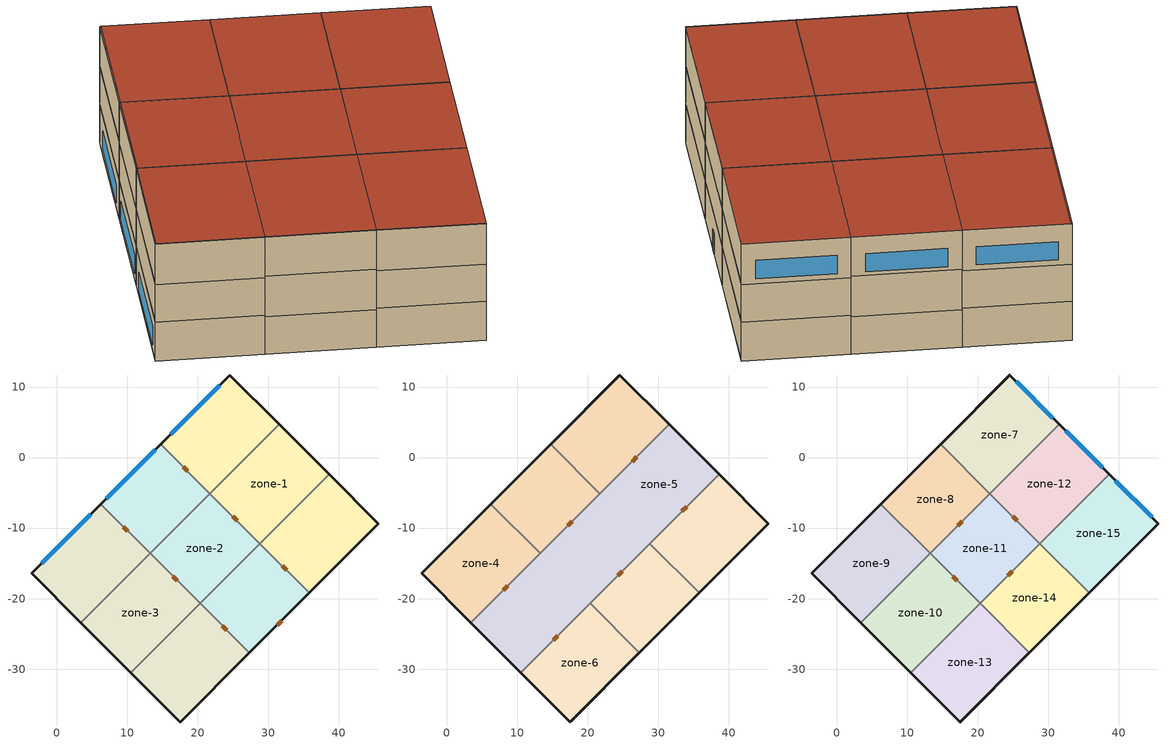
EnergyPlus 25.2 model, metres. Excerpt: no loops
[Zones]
zone-1
 floor ground (con-passivefloornoinsulationcarpetorhardwood): 24.58,11.71 31.58,4.71 21.75,-5.12 14.75,1.88 z0; 31.58,4.71 38.65,-2.36 28.82,-12.19 21.75,-5.12 z0; 38.65,-2.36 45.65,-9.36 35.82,-19.19 28.82,-12.19 z0
 wall outside (con-r-13woodframewall): 31.58,4.71 24.58,11.71 14.75,1.88 / 35.82,-19.19 45.65,-9.36 38.65,-2.36 z0:4; 38.65,-2.36 31.58,4.71 z0:3.85
 wall to zone-1 (con-r-0metalframewall): 21.75,-5.12 31.58,4.71 21.75,-5.12 / 28.82,-12.19 38.65,-2.36 28.82,-12.19 z0:3.85
 wall to zone-5 (con-r-0metalframewall): 21.75,-5.12 31.58,4.71 / 38.65,-2.36 28.82,-12.19 z3.85:4
 wall to zone-2 (con-r-0metalframewall): 14.75,1.88 21.68,-5.05 / 21.75,-5.12 28.82,-12.19 z0:3.85; 28.82,-12.19 35.82,-19.19 z0:4; 14.82,1.81,4 14.82,1.81,3.85 21.68,-5.05,3.85 21.68,-5.05,0 21.75,-5.12,0 21.75,-5.12,4
 window (win-1): 23.16,10.29 16.17,3.31 z0.56:2.44
 door inside (con-wooden): 17.93,-1.29 18.57,-1.94 / 24.96,-8.33 25.61,-8.98 / 32,-15.36 32.65,-16.01 z0:2.13
zone-2
 floor ground (con-passivefloornoinsulationcarpetorhardwood): 14.75,1.88 35.82,-19.19 27.34,-27.67 6.26,-6.6 z0
 wall outside (con-r-13woodframewall): 14.75,1.88 6.26,-6.6 / 27.34,-27.67 35.82,-19.19 z0:4
 wall to zone-3 (con-r-0metalframewall): 6.26,-6.6 13.27,-13.6 / 20.34,-20.67 27.34,-27.67 z0:4; 13.27,-13.6 20.34,-20.67 z0:3.85
 wall to zone-5 (con-passivefloornoinsulationcarpetorhardwood): 28.82,-12.19 20.34,-20.67 / 13.27,-13.6 21.75,-5.12 z3.85:4
 window (win-1): 14,1.13 7.02,-5.85 z0.56:2.44
 door inside (con-wooden): 9.44,-9.78 10.09,-10.42 / 16.48,-16.81 17.12,-17.46 / 23.51,-23.85 24.16,-24.5 z0:2.13
 door (con-wooden): 31.26,-23.75 31.9,-23.11 z0:2.13
zone-3
 floor ground (con-passivefloornoinsulationcarpetorhardwood): 20.34,-20.67 27.34,-27.67 17.51,-37.5 10.51,-30.5 z0; 13.27,-13.6 20.34,-20.67 10.51,-30.5 3.44,-23.43 z0; 6.26,-6.6 13.27,-13.6 3.44,-23.43 -3.56,-16.43 z0
 wall outside (con-r-13woodframewall): 10.51,-30.5 17.51,-37.5 27.34,-27.67 / 6.26,-6.6 -3.56,-16.43 3.44,-23.43 z0:4; 3.44,-23.43 10.51,-30.5 z0:3.85
 wall to zone-5 (con-r-0metalframewall): 20.34,-20.67 10.51,-30.5 / 3.44,-23.43 13.27,-13.6 z3.85:4
 wall to zone-3 (con-r-0metalframewall): 20.34,-20.67 10.51,-30.5 20.34,-20.67 / 13.27,-13.6 3.44,-23.43 13.27,-13.6 z0:3.85
 window (win-1): 4.84,-8.02 -2.14,-15.01 z0.56:2.44
zone-4
 floor to zone-3 (con-passivefloornoinsulationcarpetorhardwood Reversed): 6.26,-6.6 13.27,-13.6 3.44,-23.43 -3.56,-16.43 z4
 floor to zone-1 (con-passivefloornoinsulationcarpetorhardwood Reversed): 24.58,11.71 31.58,4.71 21.75,-5.12 14.75,1.88 z4
 floor to zone-2 (con-passivefloornoinsulationcarpetorhardwood Reversed): 14.75,1.88 21.75,-5.12 13.27,-13.6 6.26,-6.6 z4
 wall outside (con-r-13woodframewall): 31.58,4.71 24.58,11.71 / 14.75,1.88 6.26,-6.6 -3.56,-16.43 3.44,-23.43 z4:7.85; 24.51,11.64,8 24.51,11.64,7.85 24.58,11.71,7.85 24.58,11.71,4 14.75,1.88,4 14.75,1.88,8
 wall to zone-5 (con-r-0metalframewall): 3.44,-23.43 13.27,-13.6 21.75,-5.12 31.58,4.71 z4:7.85
 wall to zone-4 (con-r-0metalframewall): 13.27,-13.6 6.26,-6.6 13.27,-13.6 / 14.75,1.88 21.75,-5.12 14.75,1.88 z4:7.85
 wall to zone-7 (con-r-0metalframewall): 14.82,1.81 24.58,11.57 z7.85:8
 door inside (con-wooden): 8.03,-18.84 8.67,-18.19 / 26.31,-0.56 26.95,0.09 / 17.18,-9.68 17.83,-9.04 z4:6.13
zone-5
 floor to zone-3 (con-4inreinforced-concreteceiling): 13.27,-13.6 20.34,-20.67 10.58,-30.43 3.51,-23.36 z3.85
 floor to zone-3 (con-passivefloornoinsulationcarpetorhardwood Reversed): 3.51,-23.36 10.58,-30.43 10.51,-30.5 3.44,-23.43 z3.85
 floor to zone-2 (con-passivefloornoinsulationcarpetorhardwood Reversed): 21.75,-5.12 28.82,-12.19 20.34,-20.67 13.27,-13.6 z3.85
 floor to zone-1 (con-4inreinforced-concreteceiling): 31.51,4.64 38.58,-2.43 28.82,-12.19 21.75,-5.12 z3.85
 floor to zone-1 (con-passivefloornoinsulationcarpetorhardwood Reversed): 31.58,4.71 38.65,-2.36 38.58,-2.43 31.51,4.64 z3.85
 wall outside (con-r-13woodframewall): 38.65,-2.36 31.58,4.71 / 3.44,-23.43 10.51,-30.5 z3.85:8
 wall to zone-8 (con-r-0metalframewall): 21.75,-5.12 13.27,-13.6 z7.85:8
 wall to zone-9 (con-r-0metalframewall): 13.27,-13.6 3.44,-23.43 z7.85:8
 wall to zone-7 (con-r-0metalframewall): 31.58,4.71 21.75,-5.12 z7.85:8
 wall to zone-6 (con-r-0metalframewall): 10.51,-30.5 20.34,-20.67 28.82,-12.19 38.65,-2.36 z4:7.85
 wall to zone-13 (con-r-0metalframewall): 10.51,-30.5 20.34,-20.67 z7.85:8
 wall to zone-14 (con-r-0metalframewall): 20.34,-20.67 28.82,-12.19 z7.85:8
 wall to zone-15 (con-r-0metalframewall): 28.82,-12.19 38.65,-2.36 z7.85:8
 door inside (con-wooden): 24.26,-16.75 24.9,-16.11 / 15.1,-25.91 15.75,-25.26 / 33.38,-7.63 34.02,-6.98 z4:6.13
zone-6
 floor to zone-3 (con-passivefloornoinsulationcarpetorhardwood Reversed): 20.34,-20.67 27.34,-27.67 17.51,-37.5 10.51,-30.5 z4
 floor to zone-2 (con-passivefloornoinsulationcarpetorhardwood Reversed): 28.82,-12.19 35.82,-19.19 27.34,-27.67 20.34,-20.67 z4
 floor to zone-1 (con-passivefloornoinsulationcarpetorhardwood Reversed): 38.65,-2.36 45.65,-9.36 35.82,-19.19 28.82,-12.19 z4
 wall outside (con-r-13woodframewall): 10.51,-30.5 17.51,-37.5 / 27.34,-27.67 35.82,-19.19 45.65,-9.36 38.65,-2.36 z4:7.85; 17.58,-37.43,8 17.58,-37.43,7.85 17.51,-37.5,7.85 17.51,-37.5,4 27.34,-27.67,4 27.34,-27.67,8
 wall to zone-6 (con-r-0metalframewall): 27.34,-27.67 20.34,-20.67 27.34,-27.67 / 35.82,-19.19 28.82,-12.19 35.82,-19.19 z4:7.85
 wall to zone-13 ({7b41fd02-d041-4494-9287-8e67011e5864}): 27.27,-27.6 17.51,-37.36 z7.85:8
zone-10
 floor to zone-5 (con-passivefloornoinsulationcarpetorhardwood Reversed): 13.27,-13.6 20.34,-20.67 10.51,-30.5 3.44,-23.43 z8
 wall outside (con-r-13woodframewall): 3.44,-23.43 10.51,-30.5 z8:12
 wall to zone-9 (con-r-0metalframewall): 13.27,-13.6 3.44,-23.43 z8:12
 wall to zone-13 (con-r-0metalframewall): 10.51,-30.5 20.34,-20.67 z8:12
 wall to zone-11 (con-r-0metalframewall): 20.34,-20.67 13.27,-13.6 z8:12
 door inside (con-wooden): 17.12,-17.46 16.48,-16.81 z8:10.13
 roof outside (con-r-20overroofdeck-coolroof): 10.58,-30.43 20.34,-20.67 13.27,-13.6 3.51,-23.36 z12; 10.51,-30.5 10.58,-30.43 3.51,-23.36 3.44,-23.43 z12
zone-11
 floor to zone-5 (con-passivefloornoinsulationcarpetorhardwood Reversed): 21.75,-5.12 28.82,-12.19 20.34,-20.67 13.27,-13.6 z8
 wall to zone-12 (con-r-0metalframewall): 28.82,-12.19 21.75,-5.12 z8:12
 wall to zone-8 (con-r-0metalframewall): 21.75,-5.12 13.27,-13.6 z8:12
 wall to zone-14 (con-r-0metalframewall): 20.34,-20.67 28.82,-12.19 z8:12
 door inside (con-wooden): 25.61,-8.98 24.96,-8.33 / 17.83,-9.04 17.18,-9.68 / 24.26,-16.75 24.9,-16.11 z8:10.13
 roof outside (con-r-20overroofdeck-coolroof): 20.34,-20.67 28.82,-12.19 21.75,-5.12 13.27,-13.6 z12
zone-12
 floor to zone-5 (con-passivefloornoinsulationcarpetorhardwood Reversed): 31.58,4.71 38.65,-2.36 28.82,-12.19 21.75,-5.12 z8
 wall outside (con-r-13woodframewall): 38.65,-2.36 31.58,4.71 z8:12
 wall to zone-7 (con-r-0metalframewall): 31.58,4.71 21.75,-5.12 z8:12
 wall to zone-15 (con-r-0metalframewall): 28.82,-12.19 38.65,-2.36 z8:12
 window (win-1): 37.72,-1.43 32.51,3.78 z8.37:10.24
 roof outside (con-r-20overroofdeck-coolroof): 28.82,-12.19 38.65,-2.36 31.58,4.71 21.75,-5.12 z12
zone-13
 floor to zone-6 (con-4inreinforced-concreteceiling): 20.34,-20.67 27.27,-27.6 17.51,-37.36 10.58,-30.43 z7.85
 floor to zone-6 (con-passivefloornoinsulationcarpetorhardwood Reversed): 10.58,-30.43 17.58,-37.43 17.51,-37.5 10.51,-30.5 z7.85; 27.27,-27.6 27.34,-27.67 17.58,-37.43 17.51,-37.36 z8
 wall outside (con-r-13woodframewall): 10.51,-30.5 17.51,-37.5 z7.85:12; 17.51,-37.5,12 17.51,-37.5,7.85 17.58,-37.43,7.85 17.58,-37.43,8 27.34,-27.67,8 27.34,-27.67,12
 wall to zone-14 (con-r-0metalframewall): 27.34,-27.67,12 27.34,-27.67,8 27.27,-27.6,8 27.27,-27.6,7.85 20.34,-20.67,7.85 20.34,-20.67,12
 roof outside (con-r-20overroofdeck-coolroof): 17.58,-37.43 27.34,-27.67 20.34,-20.67 10.58,-30.43 z12; 17.51,-37.5 17.58,-37.43 10.58,-30.43 10.51,-30.5 z12
zone-14
 floor to zone-6 (con-4inreinforced-concreteceiling): 28.82,-12.19 35.75,-19.12 27.27,-27.6 20.34,-20.67 z7.85
 floor to zone-6 (con-passivefloornoinsulationcarpetorhardwood Reversed): 35.75,-19.12 35.82,-19.19 27.34,-27.67 27.27,-27.6 z7.85
 wall outside (con-r-13woodframewall): 27.34,-27.67 35.82,-19.19 z7.85:12
 wall to zone-15 (con-r-0metalframewall): 35.82,-19.19 28.82,-12.19 z7.85:12
 roof outside (con-r-20overroofdeck-coolroof): 27.34,-27.67 35.82,-19.19 28.82,-12.19 20.34,-20.67 z12
zone-15
 floor to zone-6 (con-4inreinforced-concreteceiling): 38.58,-2.43 45.51,-9.36 35.75,-19.12 28.82,-12.19 z7.85
 floor to zone-6 (con-passivefloornoinsulationcarpetorhardwood Reversed): 38.65,-2.36 45.65,-9.36 35.82,-19.19 35.75,-19.12 45.51,-9.36 38.58,-2.43 z7.85
 wall outside (con-r-13woodframewall): 35.82,-19.19 45.65,-9.36 38.65,-2.36 z7.85:12
 window (win-1): 44.76,-8.47 39.54,-3.25 z8.37:10.24
 roof outside (con-r-20overroofdeck-coolroof): 35.82,-19.19 45.65,-9.36 38.65,-2.36 28.82,-12.19 z12
zone-7
 floor to zone-4 (con-4inreinforced-concreteceiling): 24.58,11.57 31.51,4.64 21.75,-5.12 14.82,1.81 z7.85
 floor to zone-4 (con-passivefloornoinsulationcarpetorhardwood Reversed): 24.51,11.64 24.58,11.57 14.82,1.81 14.75,1.88 z8; 24.58,11.71 31.58,4.71 31.51,4.64 24.51,11.64 z7.85
 wall outside (con-r-13woodframewall): 31.58,4.71 24.58,11.71 z7.85:12; 24.58,11.71,12 24.58,11.71,7.85 24.51,11.64,7.85 24.51,11.64,8 14.75,1.88,8 14.75,1.88,12
 wall to zone-8 (con-r-0metalframewall): 14.75,1.88,12 14.75,1.88,8 14.82,1.81,8 14.82,1.81,7.85 21.75,-5.12,7.85 21.75,-5.12,12
 window (win-1): 30.69,5.61 25.47,10.82 z8.37:10.24
 roof outside (con-r-20overroofdeck-coolroof): 21.75,-5.12 31.58,4.71 24.65,11.64 14.82,1.81 z12; 14.82,1.81 24.65,11.64 24.58,11.71 14.75,1.88 z12
zone-8
 floor to zone-4 (con-4inreinforced-concreteceiling): 14.82,1.81 21.75,-5.12 13.27,-13.6 6.34,-6.67 z7.85
 floor to zone-4 (con-passivefloornoinsulationcarpetorhardwood Reversed): 14.75,1.88 14.82,1.81 6.34,-6.67 6.26,-6.6 z7.85
 wall outside (con-r-13woodframewall): 14.75,1.88 6.26,-6.6 z7.85:12
 wall to zone-9 (con-r-0metalframewall): 6.26,-6.6 13.27,-13.6 z7.85:12
 roof outside (con-r-20overroofdeck-coolroof): 13.27,-13.6 21.75,-5.12 14.82,1.81 6.34,-6.67 z12; 6.34,-6.67 14.82,1.81 14.75,1.88 6.26,-6.6 z12
zone-9
 floor to zone-4 (con-4inreinforced-concreteceiling): 6.34,-6.67 13.27,-13.6 3.51,-23.36 -3.42,-16.43 z7.85
 floor to zone-4 (con-passivefloornoinsulationcarpetorhardwood Reversed): 6.26,-6.6 6.34,-6.67 -3.42,-16.43 3.51,-23.36 3.44,-23.43 -3.56,-16.43 z7.85
 wall outside (con-r-13woodframewall): 6.26,-6.6 -3.56,-16.43 3.44,-23.43 z7.85:12
 roof outside (con-r-20overroofdeck-coolroof): 3.51,-23.36 13.27,-13.6 6.34,-6.67 -3.42,-16.43 z12; 3.44,-23.43 3.51,-23.36 -3.42,-16.43 6.34,-6.67 6.26,-6.6 -3.56,-16.43 z12
[Building]
SampleBuilding
[Site:Location]
Seoul-Seongnam.AP: Latitude {deg}=37.446; Longitude {deg}=127.114; Time Zone {hr}=9; Elevation {m}=25; Keep Site Location Information=No
[SizingPeriod:DesignDay] Day of Month=21; Daily Dry-Bulb Temperature Range {deltaC}=0; Dry-Bulb Temperature Range Modifier Type=DefaultMultipliers; Humidity Condition Type=WetBulb; Barometric Pressure {Pa}=101325; Rain Indicator=No; Snow Indicator=No; Daylight Saving Time Indicator=No; Solar Model Indicator=ASHRAETau; ASHRAE Clear Sky Optical Depth for Beam Irradiance (taub)=0; ASHRAE Clear Sky Optical Depth for Diffuse Irradiance (taud)=0; Begin Environment Reset Mode=FullResetAtBeginEnvironment
Name | Month | Day Type | Maximum Dry-Bulb Temperature {C} | Wetbulb or DewPoint at Maximum Dry-Bulb {C} | Wind Speed {m/s} | Wind Direction {deg}
Cooling Design Day | 8 | SummerDesignDay | 33 | 25.5 | 2.4 | 220
Heating Design Day | 1 | WinterDesignDay | -11.3 | -13.3 | 4.9 | 31.5
[Material] Roughness=MediumRough; Solar Absorptance=0.7; Visible Absorptance=0.7
Name | Thickness {m} | Conductivity {W/m-K} | Density {kg/m3} | Specific Heat {J/kg-K} | Thermal Absorptance
mat-112inwood | 0.0376 | 0.15 | 608 | 1630 | 0.9
mat-blt-uproof38inbr01 | 0.00954 | 0.162516 | 1121.4 | 1465.38 | 0.3
mat-carpet | 0.0127 | 0.06 | 288 | 1380 | 0.9
mat-concretecastdensereinforced | 0.1 | 1.9 | 2300 | 840 | 0.9
mat-gypbd58ingp02 | 0.015879 | 0.160266 | 801 | 837.36 | 0.7
mat-minbd3inr-104in24 | 0.076196 | 0.041538 | 240.3 | 711.756 | 0.9
mat-minwoolbattr13w2x4frame | 0.1016 | 0.06227 | 129.9 | 962.3 | 0.9
mat-woodsft34inwd01 | 0.019049 | 0.11544 | 512.64 | 1381.644 | 0.9
mat-woodshinglews01 | 0.017769 | 0.11544 | 512.64 | 1256.04 | 0.7
[Material:NoMass] Roughness=Smooth; Thermal Absorptance=0.9; Solar Absorptance=0.7; Visible Absorptance=0.7
Name | Thermal Resistance {m2-K/W}
mat-airspace | 0.10919
mat-bldgpaperfeltbp01 | 0.01057
mat-noinsulation | 0.001
[WindowMaterial:SimpleGlazingSystem]
{c85f63f4-d9e7-4ab3-a561-3210410e0c7c}: U-Factor {W/m2-K}=2.8566; Solar Heat Gain Coefficient=0.76; Visible Transmittance=0.81
[Construction]
con-4inreinforced-concreteceiling: mat-concretecastdensereinforced
con-passivefloornoinsulationcarpetorhardwood: mat-carpet, mat-noinsulation
con-passivefloornoinsulationcarpetorhardwood Reversed: mat-noinsulation, mat-carpet
con-r-0metalframewall: mat-gypbd58ingp02, mat-airspace, mat-gypbd58ingp02
con-r-13woodframewall: mat-woodshinglews01, mat-bldgpaperfeltbp01, mat-woodsft34inwd01, mat-minwoolbattr13w2x4frame, mat-gypbd58ingp02
con-r-20overroofdeck-coolroof: mat-blt-uproof38inbr01, mat-bldgpaperfeltbp01, mat-minbd3inr-104in24, mat-minbd3inr-104in24, mat-woodsft34inwd01
con-wooden: mat-112inwood
win-1: {c85f63f4-d9e7-4ab3-a561-3210410e0c7c}
[Construction:AirBoundary]
{7b41fd02-d041-4494-9287-8e67011e5864}: None, 0
[Zone] Multiplier=1; Part of Total Floor Area=Yes
zone-1; zone-10; zone-11; zone-12; zone-13; zone-14; zone-15; zone-2; zone-3; zone-4; zone-5; zone-6; zone-7; zone-8; zone-9
[Space] Space Type=189.1-2009 - Office - WholeBuilding - Md Office - CZ4-8
Name | Zone
Space 1; Space 2; Space 3 | zone-1
Space 18 | zone-10
Space 19 | zone-11
Space 20 | zone-12
Space 21 | zone-13
Space 22 | zone-14
Space 23 | zone-15
Space 4 | zone-2
Space 5; Space 6; Space 7 | zone-3
Space 10; Space 8; Space 9 | zone-4
Space 11 | zone-5
Space 12; Space 13; Space 14 | zone-6
Space 15 | zone-7
Space 16 | zone-8
Space 17 | zone-9
[SpaceList]
189.1-2009 - Office - WholeBuilding - Md Office - CZ4-8: Space 12, Space 6, Space 20, Space 2, Space 10, Space 1, Space 11, Space 7, Space 14, Space 17, Space 16, Space 23, Space 18, Space 5, Space 22, Space 15, Space 21, Space 13, Space 19, Space 8, Space 9, Space 4, Space 3
[Lights]
189.1-2009 - Office - WholeBuilding - Md Office - CZ4-8 Lights: Zone or ZoneList or Space or SpaceList=189.1-2009 - Office - WholeBuilding - Md Office - CZ4-8; Schedule=Office Bldg Light; Design Level Calculation Method=Watts/Area; Watts per Floor Area {W/m2}=9.68752
[People]
189.1-2009 - Office - WholeBuilding - Md Office - CZ4-8 People: Zone or ZoneList or Space or SpaceList=189.1-2009 - Office - WholeBuilding - Md Office - CZ4-8; Number of People Schedule=Medium Office Bldg Occ; Number of People Calculation Method=People/Area; People per Floor Area {person/m2}=0.0538196; Fraction Radiant=0.3; Activity Level Schedule=Medium Office Activity; Clothing Insulation Calculation Method=ClothingInsulationSchedule
[ElectricEquipment]
189.1-2009 - Office - WholeBuilding - Md Office - CZ4-8 Electric Equipment: Zone or ZoneList or Space or SpaceList=189.1-2009 - Office - WholeBuilding - Md Office - CZ4-8; Schedule=Medium Office Bldg Equip; Design Level Calculation Method=Watts/Area; Watts per Floor Area {W/m2}=5.81251
[ZoneInfiltration:DesignFlowRate]
189.1-2009 - Office - WholeBuilding - Md Office - CZ4-8 Infiltration: Zone or ZoneList or Space or SpaceList=189.1-2009 - Office - WholeBuilding - Md Office - CZ4-8; Schedule=Medium Office Infil Quarter On; Design Flow Rate Calculation Method=Flow/ExteriorArea; Flow Rate per Exterior Surface Area {m3/s-m2}=0.000226568; Density Basis=Outdoor
[AvailabilityManager:Scheduled] Schedule=Always On Discrete
VAV with Reheat Availability Manager; VAV with Reheat 1 Availability Manager; VAV with Reheat 2 Availability Manager
[Schedule:Day:Interval]
Office Bldg Light Rule 1 Day Schedule: No, 24:00, 0.05
Office Bldg Light Default Schedule: No, 05:00, 0.05, 07:00, 0.1, 08:00, 0.3, 17:00, 0.9, 18:00, 0.7, 20:00, 0.5, 22:00, 0.3, 23:00, 0.1, 24:00, 0.05
Office Bldg Light Rule 2 Day Schedule: No, 06:00, 0.05, 08:00, 0.1, 14:00, 0.5, 17:00, 0.15, 24:00, 0.05
Office Bldg Light Summer Design Day; Medium Office Bldg Equip Summer Design Day; Medium Office Infil Quarter On Rule 1 Day Schedule: No, 24:00, 1
Office Bldg Light Winter Design Day; Medium Office Bldg Occ Rule 1 Day Schedule; Medium Office Bldg Occ Winter Design Day; Medium Office Bldg Equip Winter Design Day: No, 24:00, 0
Medium Office Bldg Occ Default Schedule: No, 06:00, 0, 07:00, 0.1, 08:00, 0.2, 12:00, 0.95, 13:00, 0.5, 17:00, 0.95, 18:00, 0.7, 20:00, 0.4, 22:00, 0.1, 24:00, 0.05
Medium Office Bldg Occ Rule 2 Day Schedule: No, 06:00, 0, 08:00, 0.1, 14:00, 0.5, 17:00, 0.1, 24:00, 0
Medium Office Bldg Occ Summer Design Day: No, 06:00, 0, 22:00, 1, 24:00, 0.05
Medium Office Activity Default Schedule; Medium Office Activity Summer Design Day; Medium Office Activity Winter Design Day: No, 24:00, 120
Medium Office Bldg Equip Rule 1 Day Schedule: No, 24:00, 0.3
Medium Office Bldg Equip Default Schedule: No, 08:00, 0.4, 12:00, 0.9, 13:00, 0.8, 17:00, 0.9, 18:00, 0.8, 20:00, 0.6, 22:00, 0.5, 24:00, 0.4
Medium Office Bldg Equip Rule 2 Day Schedule: No, 06:00, 0.3, 08:00, 0.4, 14:00, 0.5, 17:00, 0.35, 24:00, 0.3
Medium Office Infil Quarter On Default Schedule; Medium Office Infil Quarter On Summer Design Day: No, 06:00, 1, 22:00, 0.25, 24:00, 1
Medium Office Infil Quarter On Rule 2 Day Schedule; Medium Office Infil Quarter On Winter Design Day: No, 06:00, 1, 18:00, 0.25, 24:00, 1
[Schedule:Week:Daily]
Office Bldg Light Week Rule - Jan1-Dec31: Office Bldg Light Rule 1 Day Schedule, Office Bldg Light Default Schedule, Office Bldg Light Default Schedule, Office Bldg Light Default Schedule, Office Bldg Light Default Schedule, Office Bldg Light Default Schedule, Office Bldg Light Rule 2 Day Schedule, Office Bldg Light Default Schedule, Office Bldg Light Summer Design Day, Office Bldg Light Winter Design Day, Office Bldg Light Default Schedule, Office Bldg Light Default Schedule
Medium Office Bldg Occ Week Rule - Jan1-Dec31: Medium Office Bldg Occ Rule 1 Day Schedule, Medium Office Bldg Occ Default Schedule, Medium Office Bldg Occ Default Schedule, Medium Office Bldg Occ Default Schedule, Medium Office Bldg Occ Default Schedule, Medium Office Bldg Occ Default Schedule, Medium Office Bldg Occ Rule 2 Day Schedule, Medium Office Bldg Occ Default Schedule, Medium Office Bldg Occ Summer Design Day, Medium Office Bldg Occ Winter Design Day, Medium Office Bldg Occ Default Schedule, Medium Office Bldg Occ Default Schedule
Medium Office Activity Week Rule - Jan1-Dec31: Medium Office Activity Default Schedule, Medium Office Activity Default Schedule, Medium Office Activity Default Schedule, Medium Office Activity Default Schedule, Medium Office Activity Default Schedule, Medium Office Activity Default Schedule, Medium Office Activity Default Schedule, Medium Office Activity Default Schedule, Medium Office Activity Summer Design Day, Medium Office Activity Winter Design Day, Medium Office Activity Default Schedule, Medium Office Activity Default Schedule
Medium Office Bldg Equip Week Rule - Jan1-Dec31: Medium Office Bldg Equip Rule 1 Day Schedule, Medium Office Bldg Equip Default Schedule, Medium Office Bldg Equip Default Schedule, Medium Office Bldg Equip Default Schedule, Medium Office Bldg Equip Default Schedule, Medium Office Bldg Equip Default Schedule, Medium Office Bldg Equip Rule 2 Day Schedule, Medium Office Bldg Equip Default Schedule, Medium Office Bldg Equip Summer Design Day, Medium Office Bldg Equip Winter Design Day, Medium Office Bldg Equip Default Schedule, Medium Office Bldg Equip Default Schedule
Medium Office Infil Quarter On Week Rule - Jan1-Dec31: Medium Office Infil Quarter On Rule 1 Day Schedule, Medium Office Infil Quarter On Default Schedule, Medium Office Infil Quarter On Default Schedule, Medium Office Infil Quarter On Default Schedule, Medium Office Infil Quarter On Default Schedule, Medium Office Infil Quarter On Default Schedule, Medium Office Infil Quarter On Rule 2 Day Schedule, Medium Office Infil Quarter On Default Schedule, Medium Office Infil Quarter On Summer Design Day, Medium Office Infil Quarter On Winter Design Day, Medium Office Infil Quarter On Default Schedule, Medium Office Infil Quarter On Default Schedule
[Schedule:Year]
Office Bldg Light: Office Bldg Light Week Rule - Jan1-Dec31, 1, 1, 12, 31
Medium Office Bldg Occ: Medium Office Bldg Occ Week Rule - Jan1-Dec31, 1, 1, 12, 31
Medium Office Activity: Medium Office Activity Week Rule - Jan1-Dec31, 1, 1, 12, 31
Medium Office Bldg Equip: Medium Office Bldg Equip Week Rule - Jan1-Dec31, 1, 1, 12, 31
Medium Office Infil Quarter On: Medium Office Infil Quarter On Week Rule - Jan1-Dec31, 1, 1, 12, 31
[Schedule:Constant]
Always On Discrete: Hourly Value=1
